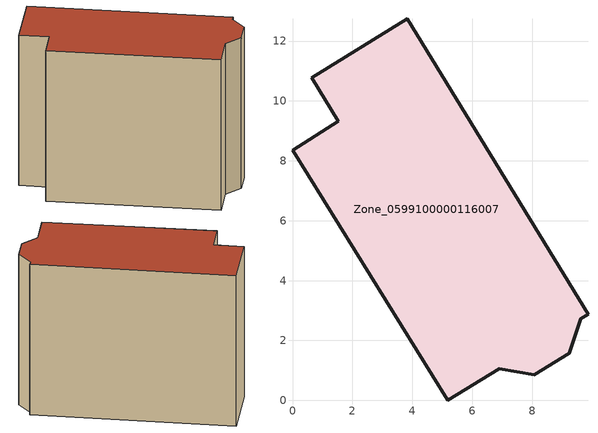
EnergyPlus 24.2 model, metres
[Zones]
Zone_0599100000116007
 floor ground (C_G): 9.62,2.72 9.25,1.58 8.08,0.86 6.91,1.06 5.18,0 0,8.35 1.53,9.32 0.64,10.78 3.84,12.75 9.87,2.87 z0
 wall outside (C_F): 5.18,0 6.91,1.06 8.08,0.86 9.25,1.58 9.62,2.72 9.87,2.87 3.84,12.75 0.64,10.78 1.53,9.32 0,8.35 5.18,0 z0:9.29
 roof outside (C_R): 9.62,2.72 9.87,2.87 3.84,12.75 0.64,10.78 1.53,9.32 0,8.35 5.18,0 6.91,1.06 8.08,0.86 9.25,1.58 z9.29
[BUILDING]
Pand.0599100000116007: North Axis=0; Terrain=City; Loads Convergence Tolerance Value=0.04; Temperature Convergence Tolerance Value=0.4; Solar Distribution=FullExterior; Maximum Number of Warmup Days=25; Minimum Number of Warmup Days=1
[Site:Location]
Rotterdam.The.Hague.AP_ZH_NLD Design_Conditions: Latitude=51.96; Longitude=4.45; Time Zone=1; Elevation=-4.5
[SITE:GROUNDTEMPERATURE:BUILDINGSURFACE]
18, 18, 18, 18, 18, 18, 18, 18, 18, 18, 18, 18
[MATERIAL] Thermal Absorptance=0.9; Solar Absorptance=0.7; Visible Absorptance=0.7
Name | Roughness | Thickness | Conductivity | Density | Specific Heat
G.TI.1946 | MediumSmooth | 0.15 | 1 | 540 | 1210
F.TI.1946 | Rough | 0.3 | 0.857143 | 1920 | 840
R.TI.1946 | MediumRough | 0.2 | 0.1 | 1500 | 1000
[CONSTRUCTION]
C_G: G.TI.1946
C_F: F.TI.1946
C_R: R.TI.1946
[ZONE]
Zone_0599100000116007: Type=1; Multiplier=1; Ceiling Height=Autocalculate; Volume=Autocalculate; Floor Area=autocalculate; Part of Total Floor Area=Yes
[ZONEINFILTRATION:DESIGNFLOWRATE]
Infil_Zone_0599100000116007: Zone or ZoneList or Space or SpaceList=Zone_0599100000116007; Schedule=AlwaysOn; Design Flow Rate Calculation Method=Flow/Area; Flow Rate per Floor Area=0.003; Constant Term Coefficient=1; Temperature Term Coefficient=0; Velocity Term Coefficient=0; Velocity Squared Term Coefficient=0
[HVACTEMPLATE:ZONE:IDEALLOADSAIRSYSTEM]
Zone_0599100000116007: Maximum Heating Supply Air Temperature=50; Minimum Cooling Supply Air Temperature=13; Maximum Heating Supply Air Humidity Ratio=0.0156; Minimum Cooling Supply Air Humidity Ratio=0.0077; Heating Limit=NoLimit; Cooling Limit=NoLimit; Dehumidification Control Type=ConstantSensibleHeatRatio; Cooling Sensible Heat Ratio=0.7; Dehumidification Setpoint=60; Humidification Control Type=None; Humidification Setpoint=30; Outdoor Air Method=None; Outdoor Air Flow Rate per Person=0.00944; Outdoor Air Flow Rate per Zone Floor Area=0; Outdoor Air Flow Rate per Zone=0; Demand Controlled Ventilation Type=None; Outdoor Air Economizer Type=NoEconomizer; Heat Recovery Type=None; Sensible Heat Recovery Effectiveness=0.7; Latent Heat Recovery Effectiveness=0.65
[ZONECONTROL:THERMOSTAT]
ThermostatControl_Zone_0599100000116007: Zone or ZoneList=Zone_0599100000116007; Control Type Schedule=DualSetpointControlType; Control 1=Thermostat_Zone_0599100000116007; Temperature Difference Between Cutout And Setpoint=0
[THERMOSTATSETPOINT:DUALSETPOINT]
Thermostat_Zone_0599100000116007: Heating Setpoint Temperature Schedule=HeatingSetpoint_Zone_0599100000116007; Cooling Setpoint Temperature Schedule=CoolingSetpoint_Zone_0599100000116007
[SCHEDULE:COMPACT]
HeatingSetpoint_Zone_0599100000116007: Through: 12/31, For: AllDays, Until: 24:00, 21
CoolingSetpoint_Zone_0599100000116007: Through: 12/31, For: AllDays, Until: 24:00, 24
DualSetpointControlType: Through: 12/31, For: AllDays, Until: 24:00, 4
AlwaysOn: Through: 12/31, For: AllDays, Until: 24:00, 1
